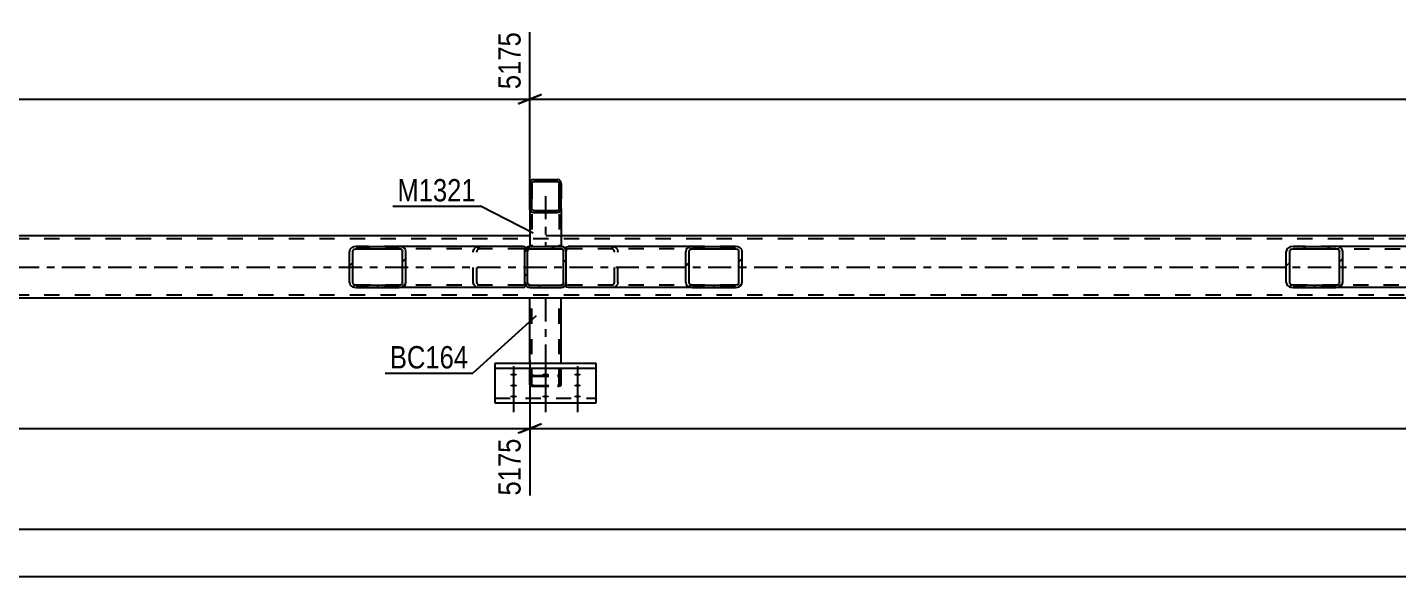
# Model space of a CAD drawing. Header units: millimetres. Extents: x -73 to 768, y -423 to 171.
# Drawn here: x 140.2 to 315.9, y -254.4 to -184 of the extents above; entities that cross this region are included whole.
import ezdxf

# ---------------------------------------------------------------- set-up
doc = ezdxf.new("R2010")
doc.units = ezdxf.units.MM
doc.linetypes.add('DXK_LINE_DOT2', pattern=[3.9198, 1.9599, -1.9599])
doc.linetypes.add('DXK_LINE_DOT3', pattern=[5.9187, 2.979, -0.9799, 0.9799, -0.9799])
doc.styles.add('Arial Narrow', font='ARIALN.TTF', dxfattribs={"height": 0.2})

# ---------------------------------------------------------------- blocks, each defined once
blk = doc.blocks.new('Part-761549890-2636 - 2618')
at = {"color": 2, "linetype": 'Continuous'}
for p, q in [((204.66, -210.71), (44.02, -210.71)), ((444.66, -210.71), (208.66, -210.71)), ((660.86, -218.71), (44.02, -218.71))]:
    blk.add_line(p, q, dxfattribs=at)
at = {"color": 7, "linetype": 'DXK_LINE_DOT2'}
for p, q in [((208.66, -210.71), (204.66, -210.71)), ((665.66, -211.11), (44.02, -211.11)), ((665.66, -218.31), (44.02, -218.31))]:
    blk.add_line(p, q, dxfattribs=at)
at = {"color": 7, "linetype": 'DXK_LINE_DOT3'}
blk.add_line((44.02, -214.71), (665.66, -214.71), dxfattribs=at)
blk = doc.blocks.new('Part-761549890-2717 - 2618')
at = {"linetype": 'Continuous'}
h = blk.add_hatch(dxfattribs=at)
h.set_pattern_fill('', scale=0.7, style=0, pattern_type=0)
h.set_pattern_definition([(45, (231.3437, -217.2981), (-1.57154, 1.57154), [])])
h.paths.add_polyline_path([(231.01, -217.35), (231.34, -217.3), (231.63, -217.16), (231.82, -216.95), (231.89, -216.71), (231.89, -212.71), (231.82, -212.46), (231.63, -212.25), (231.34, -212.12), (231.01, -212.07), (225.51, -212.07), (225.17, -212.12), (224.89, -212.25), (224.69, -212.46), (224.63, -212.71), (224.63, -216.71), (224.69, -216.95), (224.89, -217.16), (225.17, -217.3), (225.51, -217.35)])
h.paths.add_polyline_path([(225.34, -217), (225.2, -216.93), (225.1, -216.83), (225.07, -216.71), (225.07, -212.71), (225.1, -212.58), (225.2, -212.48), (225.34, -212.41), (225.51, -212.39), (231.01, -212.39), (231.18, -212.41), (231.32, -212.48), (231.41, -212.58), (231.45, -212.71), (231.45, -216.71), (231.41, -216.83), (231.32, -216.93), (231.18, -217), (231.01, -217.03), (225.51, -217.03)])
at = {"color": 2, "linetype": 'Continuous'}
for p, q in [((209.3, -212.11), (209.57, -212.07)), ((209.3, -212.11), (209.3, -212.71)), ((225.51, -212.07), (209.57, -212.07)), ((224.69, -212.46), (224.63, -212.71)), ((225.07, -212.71), (225.1, -212.58)), ((225.51, -212.07), (225.17, -212.12)), ((225.34, -212.41), (225.51, -212.39)), ((225.51, -212.07), (231.01, -212.07)), ((225.51, -212.39), (231.01, -212.39)), ((231.34, -212.12), (231.01, -212.07)), ((231.01, -212.39), (231.18, -212.41)), ((231.41, -212.58), (231.45, -212.71)), ((231.89, -212.71), (231.82, -212.46)), ((224.63, -216.71), (224.63, -212.71)), ((225.07, -216.71), (225.07, -212.71)), ((231.45, -216.71), (231.45, -212.71)), ((231.89, -216.71), (231.89, -212.71)), ((209.3, -217.3), (209.3, -216.71)), ((209.3, -217.31), (209.3, -217.3)), ((209.57, -217.35), (209.3, -217.31)), ((225.51, -217.35), (209.57, -217.35)), ((224.63, -216.71), (224.69, -216.95)), ((225.1, -216.83), (225.07, -216.71)), ((225.17, -217.3), (225.51, -217.35)), ((225.51, -217.03), (225.34, -217)), ((225.51, -217.03), (231.01, -217.03)), ((225.51, -217.35), (231.01, -217.35)), ((231.18, -217), (231.01, -217.03)), ((231.01, -217.35), (231.34, -217.3)), ((231.45, -216.71), (231.41, -216.83)), ((231.82, -216.95), (231.89, -216.71))]:
    blk.add_line(p, q, dxfattribs=at)
at = {"color": 7, "linetype": 'DXK_LINE_DOT2'}
for p, q in [((209.3, -212.46), (209.3, -212.11)), ((209.4, -212.41), (209.3, -212.46)), ((209.57, -212.39), (209.4, -212.41)), ((231.01, -212.39), (209.57, -212.39)), ((215.07, -212.07), (215.41, -212.12)), ((215.24, -212.41), (215.07, -212.39)), ((215.51, -212.71), (215.47, -212.58)), ((215.88, -212.46), (215.95, -212.71)), ((231.01, -212.07), (225.51, -212.07)), ((209.3, -217.16), (209.3, -212.71)), ((215.51, -216.71), (215.51, -212.71)), ((215.95, -216.71), (215.95, -212.71)), ((209.3, -216.95), (209.4, -217)), ((209.4, -217), (209.57, -217.03)), ((231.01, -217.03), (209.57, -217.03)), ((215.07, -217.03), (215.24, -217)), ((215.41, -217.3), (215.07, -217.35)), ((215.47, -216.83), (215.51, -216.71)), ((215.95, -216.71), (215.88, -216.95)), ((231.01, -217.35), (225.51, -217.35))]:
    blk.add_line(p, q, dxfattribs=at)
for centre, radius, start, end in [((215.14, -212.8), 0.402, 32.4625, 75.4785), ((215.2, -212.89), 0.803, 32.4625, 75.4785), ((215.14, -216.61), 0.402, 284.5215, 327.5375), ((215.2, -216.52), 0.803, 284.5215, 327.5375)]:
    blk.add_arc(centre, radius, start, end, dxfattribs=at)
at = {"color": 2, "linetype": 'Continuous'}
for centre, radius, start, end in [((225.37, -212.89), 0.803, 104.5215, 147.5375), ((225.44, -212.8), 0.402, 104.5215, 147.5375), ((231.07, -212.8), 0.402, 32.4625, 75.4785), ((231.14, -212.89), 0.803, 32.4625, 75.4785), ((225.37, -216.52), 0.803, 212.4625, 255.4785), ((225.44, -216.61), 0.402, 212.4625, 255.4785), ((231.07, -216.61), 0.402, 284.5215, 327.5375), ((231.14, -216.52), 0.803, 284.5215, 327.5375)]:
    blk.add_arc(centre, radius, start, end, dxfattribs=at)
blk = doc.blocks.new('Bolt-761549890-2709 - 2618')
at = {"linetype": 'Continuous'}
for points in [[(202.56, -228.35), (202.65, -228.35), (202.74, -228.36), (202.82, -228.38), (202.88, -228.4), (202.94, -228.42), (202.98, -228.45), (202.99, -228.48), (202.99, -228.51), (202.98, -228.54), (202.94, -228.57), (202.88, -228.6), (202.82, -228.62), (202.74, -228.64), (202.65, -228.65), (202.56, -228.65), (202.47, -228.65), (202.38, -228.64), (202.3, -228.62), (202.23, -228.6), (202.18, -228.57), (202.14, -228.54), (202.12, -228.51), (202.12, -228.48), (202.14, -228.45), (202.18, -228.42), (202.23, -228.4), (202.3, -228.38), (202.38, -228.36), (202.47, -228.35)], [(206.66, -228.35), (206.75, -228.35), (206.84, -228.36), (206.92, -228.38), (206.98, -228.4), (207.04, -228.42), (207.08, -228.45), (207.09, -228.48), (207.09, -228.51), (207.08, -228.54), (207.04, -228.57), (206.98, -228.6), (206.92, -228.62), (206.84, -228.64), (206.75, -228.65), (206.66, -228.65), (206.57, -228.65), (206.48, -228.64), (206.4, -228.62), (206.33, -228.6), (206.28, -228.57), (206.24, -228.54), (206.22, -228.51), (206.22, -228.48), (206.24, -228.45), (206.28, -228.42), (206.33, -228.4), (206.4, -228.38), (206.48, -228.36), (206.57, -228.35)], [(210.76, -228.35), (210.85, -228.35), (210.94, -228.36), (211.02, -228.38), (211.08, -228.4), (211.14, -228.42), (211.18, -228.45), (211.19, -228.48), (211.19, -228.51), (211.18, -228.54), (211.14, -228.57), (211.08, -228.6), (211.02, -228.62), (210.94, -228.64), (210.85, -228.65), (210.76, -228.65), (210.67, -228.65), (210.58, -228.64), (210.5, -228.62), (210.43, -228.6), (210.38, -228.57), (210.34, -228.54), (210.32, -228.51), (210.32, -228.48), (210.34, -228.45), (210.38, -228.42), (210.43, -228.4), (210.5, -228.38), (210.58, -228.36), (210.67, -228.35)], [(202.56, -229.75), (202.65, -229.75), (202.74, -229.76), (202.82, -229.78), (202.88, -229.8), (202.94, -229.83), (202.98, -229.85), (202.99, -229.88), (202.99, -229.92), (202.98, -229.95), (202.94, -229.98), (202.88, -230), (202.82, -230.02), (202.74, -230.04), (202.65, -230.05), (202.56, -230.05), (202.47, -230.05), (202.38, -230.04), (202.3, -230.02), (202.23, -230), (202.18, -229.98), (202.14, -229.95), (202.12, -229.92), (202.12, -229.88), (202.14, -229.85), (202.18, -229.83), (202.23, -229.8), (202.3, -229.78), (202.38, -229.76), (202.47, -229.75)], [(210.76, -229.75), (210.85, -229.75), (210.94, -229.76), (211.02, -229.78), (211.08, -229.8), (211.14, -229.83), (211.18, -229.85), (211.19, -229.88), (211.19, -229.92), (211.18, -229.95), (211.14, -229.98), (211.08, -230), (211.02, -230.02), (210.94, -230.04), (210.85, -230.05), (210.76, -230.05), (210.67, -230.05), (210.58, -230.04), (210.5, -230.02), (210.43, -230), (210.38, -229.98), (210.34, -229.95), (210.32, -229.92), (210.32, -229.88), (210.34, -229.85), (210.38, -229.83), (210.43, -229.8), (210.5, -229.78), (210.58, -229.76), (210.67, -229.75)], [(202.56, -231.15), (202.65, -231.16), (202.74, -231.17), (202.82, -231.18), (202.88, -231.2), (202.94, -231.23), (202.98, -231.26), (202.99, -231.29), (202.99, -231.32), (202.98, -231.35), (202.94, -231.38), (202.88, -231.4), (202.82, -231.42), (202.74, -231.44), (202.65, -231.45), (202.56, -231.45), (202.47, -231.45), (202.38, -231.44), (202.3, -231.42), (202.23, -231.4), (202.18, -231.38), (202.14, -231.35), (202.12, -231.32), (202.12, -231.29), (202.14, -231.26), (202.18, -231.23), (202.23, -231.2), (202.3, -231.18), (202.38, -231.17), (202.47, -231.16)], [(206.66, -231.15), (206.75, -231.16), (206.84, -231.17), (206.92, -231.18), (206.98, -231.2), (207.04, -231.23), (207.08, -231.26), (207.09, -231.29), (207.09, -231.32), (207.08, -231.35), (207.04, -231.38), (206.98, -231.4), (206.92, -231.42), (206.84, -231.44), (206.75, -231.45), (206.66, -231.45), (206.57, -231.45), (206.48, -231.44), (206.4, -231.42), (206.33, -231.4), (206.28, -231.38), (206.24, -231.35), (206.22, -231.32), (206.22, -231.29), (206.24, -231.26), (206.28, -231.23), (206.33, -231.2), (206.4, -231.18), (206.48, -231.17), (206.57, -231.16)], [(210.76, -231.15), (210.85, -231.16), (210.94, -231.17), (211.02, -231.18), (211.08, -231.2), (211.14, -231.23), (211.18, -231.26), (211.19, -231.29), (211.19, -231.32), (211.18, -231.35), (211.14, -231.38), (211.08, -231.4), (211.02, -231.42), (210.94, -231.44), (210.85, -231.45), (210.76, -231.45), (210.67, -231.45), (210.58, -231.44), (210.5, -231.42), (210.43, -231.4), (210.38, -231.38), (210.34, -231.35), (210.32, -231.32), (210.32, -231.29), (210.34, -231.26), (210.38, -231.23), (210.43, -231.2), (210.5, -231.18), (210.58, -231.17), (210.67, -231.16)]]:
    blk.add_hatch(color=1, dxfattribs=at).paths.add_polyline_path(points)
at = {"color": 1, "linetype": 'Continuous'}
for p, q in [((202.56, -227.41), (202.56, -230.53)), ((206.66, -227.41), (206.66, -230.53)), ((210.76, -227.41), (210.76, -230.53)), ((202.56, -228.81), (202.56, -231.93)), ((202.56, -230.21), (202.56, -233.33)), ((206.66, -230.21), (206.66, -233.33)), ((210.76, -228.81), (210.76, -231.93)), ((210.76, -230.21), (210.76, -233.33))]:
    blk.add_line(p, q, dxfattribs=at)
blk = doc.blocks.new('Part-761549890-2726 - 2618')
at = {"linetype": 'Continuous'}
h = blk.add_hatch(dxfattribs=at)
h.set_pattern_fill('', scale=0.7, style=0, pattern_type=0)
h.set_pattern_definition([(45, (208.9022, -217.2981), (-1.57154, 1.57154), [])])
h.paths.add_polyline_path([(208.66, -217.35), (208.9, -217.3), (209.11, -217.16), (209.25, -216.95), (209.3, -216.71), (209.3, -212.71), (209.25, -212.46), (209.11, -212.25), (208.9, -212.12), (208.66, -212.07), (204.66, -212.07), (204.41, -212.12), (204.2, -212.25), (204.07, -212.46), (204.02, -212.71), (204.02, -216.71), (204.07, -216.95), (204.2, -217.16), (204.41, -217.3), (204.66, -217.35)])
h.paths.add_polyline_path([(204.53, -217), (204.43, -216.93), (204.36, -216.83), (204.34, -216.71), (204.34, -212.71), (204.36, -212.58), (204.43, -212.48), (204.53, -212.41), (204.66, -212.39), (208.66, -212.39), (208.78, -212.41), (208.88, -212.48), (208.95, -212.58), (208.98, -212.71), (208.98, -216.71), (208.95, -216.83), (208.88, -216.93), (208.78, -217), (208.66, -217.03), (204.66, -217.03)])
at = {"color": 7, "linetype": 'DXK_LINE_DOT2'}
for p, q in [((204.02, -212.71), (204.07, -212.46)), ((204.36, -212.58), (204.34, -212.71)), ((204.41, -212.12), (204.66, -212.07)), ((204.66, -212.39), (204.53, -212.41)), ((208.66, -212.07), (204.66, -212.07)), ((204.66, -212.39), (208.66, -212.39)), ((208.66, -212.07), (208.9, -212.12)), ((208.78, -212.41), (208.66, -212.39)), ((208.98, -212.71), (208.95, -212.58)), ((209.25, -212.46), (209.3, -212.71)), ((204.02, -216.71), (204.02, -212.71)), ((204.34, -216.71), (204.34, -212.71)), ((208.98, -216.71), (208.98, -212.71)), ((209.3, -216.71), (209.3, -212.71)), ((204.07, -216.95), (204.02, -216.71)), ((204.34, -216.71), (204.36, -216.83)), ((204.66, -217.35), (204.41, -217.3)), ((204.53, -217), (204.66, -217.03)), ((204.66, -217.03), (208.66, -217.03)), ((204.66, -217.35), (208.66, -217.35)), ((208.66, -217.03), (208.78, -217)), ((208.9, -217.3), (208.66, -217.35)), ((208.95, -216.83), (208.98, -216.71)), ((209.3, -216.71), (209.25, -216.95))]:
    blk.add_line(p, q, dxfattribs=at)
at = {"color": 2, "linetype": 'Continuous'}
for p, q in [((204.07, -212.46), (204.02, -212.71)), ((204.34, -212.71), (204.36, -212.58)), ((204.66, -212.07), (204.41, -212.12)), ((204.53, -212.41), (204.66, -212.39)), ((204.66, -212.07), (208.66, -212.07)), ((204.66, -212.39), (208.66, -212.39)), ((208.9, -212.12), (208.66, -212.07)), ((208.66, -212.39), (208.78, -212.41)), ((208.95, -212.58), (208.98, -212.71)), ((209.3, -212.71), (209.25, -212.46)), ((204.02, -216.71), (204.02, -212.71)), ((204.34, -216.71), (204.34, -212.71)), ((208.98, -216.71), (208.98, -212.71)), ((209.3, -216.71), (209.3, -212.71)), ((204.02, -216.71), (204.07, -216.95)), ((204.36, -216.83), (204.34, -216.71)), ((204.41, -217.3), (204.66, -217.35)), ((204.66, -217.03), (204.53, -217)), ((204.66, -217.03), (208.66, -217.03)), ((204.66, -217.35), (208.66, -217.35)), ((208.78, -217), (208.66, -217.03)), ((208.66, -217.35), (208.9, -217.3)), ((208.98, -216.71), (208.95, -216.83)), ((209.25, -216.95), (209.3, -216.71))]:
    blk.add_line(p, q, dxfattribs=at)
at = {"color": 7, "linetype": 'DXK_LINE_DOT2'}
for centre, radius, start, end in [((204.66, -212.71), 0.64, 112.5, 157.5), ((204.66, -212.71), 0.32, 112.5, 157.5), ((208.66, -212.71), 0.32, 22.5, 67.5), ((208.66, -212.71), 0.64, 22.5, 67.5), ((204.66, -216.71), 0.64, 202.5, 247.5), ((204.66, -216.71), 0.32, 202.5, 247.5), ((208.66, -216.71), 0.32, 292.5, 337.5), ((208.66, -216.71), 0.64, 292.5, 337.5)]:
    blk.add_arc(centre, radius, start, end, dxfattribs=at)
at = {"color": 2, "linetype": 'Continuous'}
for centre, radius, start, end in [((204.66, -212.71), 0.64, 112.5, 157.5), ((204.66, -212.71), 0.32, 112.5, 157.5), ((208.66, -212.71), 0.32, 22.5, 67.5), ((208.66, -212.71), 0.64, 22.5, 67.5), ((204.66, -216.71), 0.64, 202.5, 247.5), ((204.66, -216.71), 0.32, 202.5, 247.5), ((208.66, -216.71), 0.32, 292.5, 337.5), ((208.66, -216.71), 0.64, 292.5, 337.5)]:
    blk.add_arc(centre, radius, start, end, dxfattribs=at)
blk = doc.blocks.new('Part-761549890-2735 - 2618')
at = {"linetype": 'Continuous'}
h = blk.add_hatch(dxfattribs=at)
h.set_pattern_fill('', scale=0.7, style=0, pattern_type=0)
h.set_pattern_definition([(45, (208.3602, -207.6828), (-1.57154, 1.57154), [])])
h.paths.add_polyline_path([(208.18, -207.72), (208.36, -207.68), (208.52, -207.57), (208.62, -207.41), (208.66, -207.22), (208.66, -204.01), (208.62, -203.81), (208.52, -203.65), (208.36, -203.54), (208.18, -203.5), (205.14, -203.5), (204.95, -203.54), (204.8, -203.65), (204.69, -203.81), (204.66, -204.01), (204.66, -207.22), (204.69, -207.41), (204.8, -207.57), (204.95, -207.68), (205.14, -207.72)])
h.paths.add_polyline_path([(205.04, -207.45), (204.97, -207.39), (204.91, -207.31), (204.9, -207.22), (204.9, -204.01), (204.91, -203.91), (204.97, -203.83), (205.04, -203.77), (205.14, -203.76), (208.18, -203.76), (208.27, -203.77), (208.35, -203.83), (208.4, -203.91), (208.42, -204.01), (208.42, -207.22), (208.4, -207.31), (208.35, -207.39), (208.27, -207.45), (208.18, -207.47), (205.14, -207.47)])
at = {"color": 2, "linetype": 'Continuous'}
for p, q in [((204.69, -203.81), (204.66, -204.01)), ((204.91, -203.91), (204.97, -203.83)), ((205.14, -203.5), (204.95, -203.54)), ((204.97, -203.83), (205.04, -203.77)), ((205.04, -203.77), (205.14, -203.76)), ((205.14, -203.5), (208.18, -203.5)), ((205.14, -203.76), (208.18, -203.76)), ((208.36, -203.54), (208.18, -203.5)), ((208.18, -203.76), (208.27, -203.77)), ((208.27, -203.77), (208.35, -203.83)), ((208.35, -203.83), (208.4, -203.91)), ((208.66, -204.01), (208.62, -203.81)), ((204.66, -207.22), (204.66, -204.01)), ((204.9, -204.01), (204.91, -203.91)), ((204.9, -207.22), (204.9, -204.01)), ((208.4, -203.91), (208.42, -204.01)), ((208.42, -207.22), (208.42, -204.01)), ((208.66, -207.22), (208.66, -204.01)), ((204.66, -207.22), (204.66, -212.07)), ((204.66, -207.22), (204.69, -207.41)), ((204.91, -207.31), (204.9, -207.22)), ((204.97, -207.39), (204.91, -207.31)), ((208.4, -207.31), (208.35, -207.39)), ((208.42, -207.22), (208.4, -207.31)), ((208.62, -207.41), (208.66, -207.22)), ((208.66, -207.22), (208.66, -212.07)), ((204.95, -207.68), (205.14, -207.72)), ((205.04, -207.45), (204.97, -207.39)), ((205.14, -207.47), (205.04, -207.45)), ((205.14, -207.47), (208.18, -207.47)), ((205.14, -207.72), (208.18, -207.72)), ((208.27, -207.45), (208.18, -207.47)), ((208.18, -207.72), (208.36, -207.68)), ((208.35, -207.39), (208.27, -207.45))]:
    blk.add_line(p, q, dxfattribs=at)
at = {"color": 7, "linetype": 'DXK_LINE_DOT2'}
for p, q in [((204.66, -204.01), (204.66, -207.22)), ((204.9, -204.01), (204.9, -212.07)), ((208.42, -204.01), (208.42, -212.07)), ((208.66, -204.01), (208.66, -207.22)), ((208.66, -210.71), (204.66, -210.71)), ((208.66, -212.07), (204.66, -212.07))]:
    blk.add_line(p, q, dxfattribs=at)
at = {"color": 7, "linetype": 'DXK_LINE_DOT3'}
blk.add_line((206.66, -205.61), (206.66, -212.07), dxfattribs=at)
at = {"color": 2, "linetype": 'Continuous'}
for centre, start, end in [((205.15, -203.99), 114.0542, 158.9968), ((208.16, -203.99), 21.0032, 65.9458), ((205.15, -207.23), 201.0032, 245.9458), ((208.16, -207.23), 294.0542, 338.9968)]:
    blk.add_arc(centre, 0.494, start, end, dxfattribs=at)
blk = doc.blocks.new('Part-761549890-2761 - 2618')
at = {"color": 2, "linetype": 'Continuous'}
for p, q in [((204.66, -227.08), (204.66, -218.71)), ((208.66, -227.08), (208.66, -218.71))]:
    blk.add_line(p, q, dxfattribs=at)
at = {"color": 7, "linetype": 'DXK_LINE_DOT2'}
for p, q in [((208.66, -218.71), (204.66, -218.71)), ((204.9, -229.82), (204.9, -218.71)), ((208.42, -229.82), (208.42, -218.71)), ((204.66, -229.82), (204.66, -227.08)), ((208.66, -229.82), (208.66, -227.08)), ((204.69, -228.72), (204.66, -228.78)), ((204.66, -229.82), (204.69, -229.88)), ((204.8, -228.66), (204.69, -228.72)), ((204.69, -229.88), (204.8, -229.94)), ((204.95, -228.63), (204.8, -228.66)), ((204.8, -229.94), (204.95, -229.97)), ((204.9, -228.78), (204.91, -228.75)), ((204.91, -229.85), (204.9, -229.82)), ((204.91, -228.75), (204.97, -228.72)), ((204.97, -229.88), (204.91, -229.85)), ((205.14, -228.62), (204.95, -228.63)), ((204.95, -229.97), (205.14, -229.98)), ((204.97, -228.72), (205.04, -228.7)), ((205.04, -229.89), (204.97, -229.88)), ((205.04, -228.7), (205.14, -228.7)), ((205.14, -229.9), (205.04, -229.89)), ((205.14, -228.62), (208.18, -228.62)), ((205.14, -228.7), (208.18, -228.7)), ((205.14, -229.9), (208.18, -229.9)), ((205.14, -229.98), (208.18, -229.98)), ((208.36, -228.63), (208.18, -228.62)), ((208.18, -228.7), (208.27, -228.7)), ((208.27, -229.89), (208.18, -229.9)), ((208.18, -229.98), (208.36, -229.97)), ((208.27, -228.7), (208.35, -228.72)), ((208.35, -229.88), (208.27, -229.89)), ((208.35, -228.72), (208.4, -228.75)), ((208.4, -229.85), (208.35, -229.88)), ((208.52, -228.66), (208.36, -228.63)), ((208.36, -229.97), (208.52, -229.94)), ((208.4, -228.75), (208.42, -228.78)), ((208.42, -229.82), (208.4, -229.85)), ((208.62, -228.72), (208.52, -228.66)), ((208.52, -229.94), (208.62, -229.88)), ((208.66, -228.78), (208.62, -228.72)), ((208.62, -229.88), (208.66, -229.82))]:
    blk.add_line(p, q, dxfattribs=at)
at = {"color": 7, "linetype": 'DXK_LINE_DOT3'}
blk.add_line((206.66, -218.71), (206.66, -229.3), dxfattribs=at)
blk = doc.blocks.new('Part-761549890-2743 - 2618')
at = {"linetype": 'Continuous'}
h = blk.add_hatch(dxfattribs=at)
h.set_pattern_fill('', scale=0.7, style=0, pattern_type=0)
h.set_pattern_definition([(45, (188.2108, -217.2981), (-1.57154, 1.57154), [])])
h.paths.add_polyline_path([(187.87, -217.35), (188.21, -217.3), (188.5, -217.16), (188.69, -216.95), (188.75, -216.71), (188.75, -212.71), (188.69, -212.46), (188.5, -212.25), (188.21, -212.12), (187.87, -212.07), (182.38, -212.07), (182.05, -212.12), (181.76, -212.25), (181.57, -212.46), (181.51, -212.71), (181.51, -216.71), (181.57, -216.95), (181.76, -217.16), (182.05, -217.3), (182.38, -217.35)])
h.paths.add_polyline_path([(182.22, -217), (182.07, -216.93), (181.98, -216.83), (181.94, -216.71), (181.94, -212.71), (181.98, -212.58), (182.07, -212.48), (182.22, -212.41), (182.38, -212.39), (187.87, -212.39), (188.04, -212.41), (188.19, -212.48), (188.28, -212.58), (188.31, -212.71), (188.31, -216.71), (188.28, -216.83), (188.19, -216.93), (188.04, -217), (187.87, -217.03), (182.38, -217.03)])
at = {"color": 2, "linetype": 'Continuous'}
for p, q in [((181.57, -212.46), (181.51, -212.71)), ((181.94, -212.71), (181.98, -212.58)), ((182.38, -212.07), (182.05, -212.12)), ((182.22, -212.41), (182.38, -212.39)), ((182.38, -212.07), (187.87, -212.07)), ((182.38, -212.39), (187.87, -212.39)), ((203.76, -212.07), (187.87, -212.07)), ((188.21, -212.12), (187.87, -212.07)), ((187.87, -212.39), (188.04, -212.41)), ((188.28, -212.58), (188.31, -212.71)), ((188.75, -212.71), (188.69, -212.46)), ((203.76, -212.07), (204.02, -212.1)), ((204.02, -212.1), (204.02, -212.12)), ((204.02, -212.12), (204.02, -212.25)), ((204.02, -212.25), (204.02, -212.71)), ((181.51, -216.71), (181.51, -212.71)), ((181.94, -216.71), (181.94, -212.71)), ((188.31, -216.71), (188.31, -212.71)), ((188.75, -216.71), (188.75, -212.71)), ((181.51, -216.71), (181.57, -216.95)), ((181.98, -216.83), (181.94, -216.71)), ((182.05, -217.3), (182.38, -217.35)), ((182.38, -217.03), (182.22, -217)), ((182.38, -217.03), (187.87, -217.03)), ((182.38, -217.35), (187.87, -217.35)), ((188.04, -217), (187.87, -217.03)), ((187.87, -217.35), (188.21, -217.3)), ((203.76, -217.35), (187.87, -217.35)), ((188.31, -216.71), (188.28, -216.83)), ((188.69, -216.95), (188.75, -216.71)), ((203.76, -217.35), (204.02, -217.31)), ((204.02, -217.31), (204.02, -216.71))]:
    blk.add_line(p, q, dxfattribs=at)
at = {"color": 7, "linetype": 'DXK_LINE_DOT2'}
for p, q in [((187.87, -212.07), (182.38, -212.07)), ((203.76, -212.39), (182.38, -212.39)), ((197.39, -212.71), (197.46, -212.46)), ((197.86, -212.58), (197.83, -212.71)), ((197.93, -212.12), (198.27, -212.07)), ((198.27, -212.39), (198.1, -212.41)), ((203.93, -212.41), (203.76, -212.39)), ((204.02, -212.45), (203.93, -212.41)), ((204.02, -212.1), (204.02, -212.1)), ((204.02, -212.25), (204.02, -212.45)), ((204.02, -216.71), (204.02, -212.46)), ((197.39, -216.71), (197.39, -212.71)), ((197.83, -216.71), (197.83, -212.71)), ((203.76, -217.03), (182.38, -217.03)), ((187.87, -217.35), (182.38, -217.35)), ((197.46, -216.95), (197.39, -216.71)), ((197.83, -216.71), (197.86, -216.83)), ((198.27, -217.35), (197.93, -217.3)), ((198.1, -217), (198.27, -217.03)), ((203.76, -217.03), (203.93, -217)), ((203.93, -217), (204.02, -216.96))]:
    blk.add_line(p, q, dxfattribs=at)
at = {"color": 2, "linetype": 'Continuous'}
for centre, radius, start, end in [((182.25, -212.89), 0.802, 104.5547, 147.5896), ((182.32, -212.8), 0.401, 104.5547, 147.5896), ((187.94, -212.8), 0.401, 32.4104, 75.4453), ((188.01, -212.89), 0.802, 32.4104, 75.4453), ((182.25, -216.52), 0.802, 212.4104, 255.4453), ((182.32, -216.61), 0.401, 212.4104, 255.4453), ((187.94, -216.61), 0.401, 284.5547, 327.5896), ((188.01, -216.52), 0.802, 284.5547, 327.5896)]:
    blk.add_arc(centre, radius, start, end, dxfattribs=at)
at = {"color": 7, "linetype": 'DXK_LINE_DOT2'}
for centre, radius, start, end in [((198.13, -212.89), 0.802, 104.5547, 147.5896), ((198.2, -212.8), 0.401, 104.5547, 147.5896), ((198.13, -216.52), 0.802, 212.4104, 255.4453), ((198.2, -216.61), 0.401, 212.4104, 255.4453)]:
    blk.add_arc(centre, radius, start, end, dxfattribs=at)
blk = doc.blocks.new('Part-761549890-2744 - 2618')
at = {"linetype": 'Continuous'}
h = blk.add_hatch(dxfattribs=at)
h.set_pattern_fill('', scale=0.7, style=0, pattern_type=0)
h.set_pattern_definition([(45, (308.3776, -217.2981), (-1.57154, 1.57154), [])])
h.paths.add_polyline_path([(308.04, -217.35), (308.38, -217.3), (308.66, -217.16), (308.85, -216.95), (308.92, -216.71), (308.92, -212.71), (308.85, -212.46), (308.66, -212.25), (308.38, -212.12), (308.04, -212.07), (302.55, -212.07), (302.21, -212.12), (301.92, -212.25), (301.73, -212.46), (301.67, -212.71), (301.67, -216.71), (301.73, -216.95), (301.92, -217.16), (302.21, -217.3), (302.55, -217.35)])
h.paths.add_polyline_path([(302.38, -217), (302.24, -216.93), (302.14, -216.83), (302.11, -216.71), (302.11, -212.71), (302.14, -212.58), (302.24, -212.48), (302.38, -212.41), (302.55, -212.39), (308.04, -212.39), (308.21, -212.41), (308.35, -212.48), (308.45, -212.58), (308.48, -212.71), (308.48, -216.71), (308.45, -216.83), (308.35, -216.93), (308.21, -217), (308.04, -217.03), (302.55, -217.03)])
at = {"color": 2, "linetype": 'Continuous'}
for p, q in [((301.73, -212.46), (301.67, -212.71)), ((302.11, -212.71), (302.14, -212.58)), ((302.55, -212.07), (302.21, -212.12)), ((302.38, -212.41), (302.55, -212.39)), ((302.55, -212.07), (308.04, -212.07)), ((302.55, -212.39), (308.04, -212.39)), ((323.95, -212.07), (308.04, -212.07)), ((308.38, -212.12), (308.04, -212.07)), ((308.04, -212.39), (308.21, -212.41)), ((308.45, -212.58), (308.48, -212.71)), ((308.92, -212.71), (308.85, -212.46)), ((323.95, -212.07), (324.02, -212.08)), ((324.02, -212.08), (324.02, -212.12)), ((324.02, -212.12), (324.02, -212.25)), ((324.02, -212.25), (324.02, -212.71)), ((301.67, -216.71), (301.67, -212.71)), ((302.11, -216.71), (302.11, -212.71)), ((308.48, -216.71), (308.48, -212.71)), ((308.92, -216.71), (308.92, -212.71)), ((301.67, -216.71), (301.73, -216.95)), ((302.14, -216.83), (302.11, -216.71)), ((302.21, -217.3), (302.55, -217.35)), ((302.55, -217.03), (302.38, -217)), ((302.55, -217.03), (308.04, -217.03)), ((302.55, -217.35), (308.04, -217.35)), ((308.21, -217), (308.04, -217.03)), ((308.04, -217.35), (308.38, -217.3)), ((323.95, -217.35), (308.04, -217.35)), ((308.48, -216.71), (308.45, -216.83)), ((308.85, -216.95), (308.92, -216.71)), ((323.95, -217.35), (324.02, -217.34)), ((324.02, -217.34), (324.02, -216.71))]:
    blk.add_line(p, q, dxfattribs=at)
at = {"color": 7, "linetype": 'DXK_LINE_DOT2'}
for p, q in [((308.04, -212.07), (302.55, -212.07)), ((302.55, -212.39), (323.95, -212.39)), ((317.58, -212.71), (317.65, -212.46)), ((318.05, -212.58), (318.02, -212.71)), ((318.12, -212.12), (318.46, -212.07)), ((318.46, -212.39), (318.29, -212.41)), ((323.95, -212.39), (324.02, -212.4)), ((324.02, -212.08), (324.02, -212.08)), ((324.02, -212.25), (324.02, -212.4)), ((324.02, -216.71), (324.02, -212.46)), ((317.58, -216.71), (317.58, -212.71)), ((318.02, -216.71), (318.02, -212.71)), ((323.95, -217.03), (302.55, -217.03)), ((308.04, -217.35), (302.55, -217.35)), ((317.65, -216.95), (317.58, -216.71)), ((318.02, -216.71), (318.05, -216.83)), ((318.46, -217.35), (318.12, -217.3)), ((318.29, -217), (318.46, -217.03)), ((323.95, -217.03), (324.02, -217.02))]:
    blk.add_line(p, q, dxfattribs=at)
at = {"color": 2, "linetype": 'Continuous'}
for centre, radius, start, end in [((302.41, -212.89), 0.802, 104.5381, 147.5635), ((302.48, -212.8), 0.401, 104.5381, 147.5635), ((308.11, -212.8), 0.401, 32.4365, 75.4619), ((308.18, -212.89), 0.802, 32.4365, 75.4619), ((302.41, -216.52), 0.802, 212.4365, 255.4619), ((302.48, -216.61), 0.401, 212.4365, 255.4619), ((308.11, -216.61), 0.401, 284.5381, 327.5635), ((308.18, -216.52), 0.802, 284.5381, 327.5635)]:
    blk.add_arc(centre, radius, start, end, dxfattribs=at)
at = {"color": 7, "linetype": 'DXK_LINE_DOT2'}
for centre, radius, start, end in [((318.32, -212.89), 0.802, 104.5381, 147.5635), ((318.39, -212.8), 0.401, 104.5381, 147.5635), ((318.32, -216.52), 0.802, 212.4365, 255.4619), ((318.39, -216.61), 0.401, 212.4365, 255.4619)]:
    blk.add_arc(centre, radius, start, end, dxfattribs=at)
blk = doc.blocks.new('Part-761549890-2786 - 2618')
at = {"color": 2, "linetype": 'Continuous'}
for p, q in [((213.16, -227.08), (200.16, -227.08)), ((200.16, -227.08), (200.16, -232.12)), ((200.16, -227.68), (213.16, -227.68)), ((213.16, -232.12), (213.16, -227.08)), ((200.16, -232.12), (213.16, -232.12))]:
    blk.add_line(p, q, dxfattribs=at)
at = {"color": 7, "linetype": 'DXK_LINE_DOT2'}
blk.add_line((200.16, -231.52), (213.16, -231.52), dxfattribs=at)
blk = doc.blocks.new('StraightDimension-761549890-2945 - 2618')
at = {"color": 7, "linetype": 'Continuous'}
for p, q in [((204.66, -226.62), (204.66, -244)), ((206.16, -234.79), (203.16, -235.99)), ((204.66, -235.39), (444.66, -235.39))]:
    blk.add_line(p, q, dxfattribs=at)
blk = doc.blocks.new('StraightDimension-761549890-2955 - 2618')
at = {"color": 7, "linetype": 'Continuous'}
for p, q in [((204.66, -226.62), (204.66, -244)), ((-0.88, -235.39), (204.66, -235.39)), ((203.16, -235.99), (206.16, -234.79))]:
    blk.add_line(p, q, dxfattribs=at)
at = {"color": 0, "linetype": 'Continuous'}
blk.add_wipeout([(204.06, -236.09), (199.86, -236.09), (199.86, -244.6), (204.06, -244.6)], dxfattribs=at)
at = {"color": 3, "linetype": 'Continuous', "style": 'Arial Narrow'}
blk.add_text('5175', height=2.863, rotation=90.0002, dxfattribs=at).set_placement((203.46, -244))
blk = doc.blocks.new('StraightDimension-761549890-12569 - 2618')
at = {"color": 7, "linetype": 'Continuous'}
blk.add_line((-0.88, -248.33), (665.66, -248.33), dxfattribs=at)
blk = doc.blocks.new('StraightDimension-761549890-14179 - 2618')
at = {"color": 7, "linetype": 'Continuous'}
blk.add_line((-1.88, -254.39), (666.66, -254.39), dxfattribs=at)
blk = doc.blocks.new('StraightDimension-761549890-14191 - 2618')
at = {"color": 7, "linetype": 'Continuous'}
for p, q in [((204.66, -207.36), (204.66, -184.6)), ((206.16, -192.61), (203.16, -193.81)), ((204.66, -193.21), (444.66, -193.21))]:
    blk.add_line(p, q, dxfattribs=at)
blk = doc.blocks.new('StraightDimension-761549890-14192 - 2618')
at = {"color": 7, "linetype": 'Continuous'}
for p, q in [((204.66, -207.36), (204.66, -184.6)), ((-0.88, -193.21), (204.66, -193.21)), ((203.16, -193.81), (206.16, -192.61))]:
    blk.add_line(p, q, dxfattribs=at)
at = {"color": 0, "linetype": 'Continuous'}
blk.add_wipeout([(204.06, -184), (199.86, -184), (199.86, -192.51), (204.06, -192.51)], dxfattribs=at)
at = {"color": 3, "linetype": 'Continuous', "style": 'Arial Narrow'}
blk.add_text('5175', height=2.863, rotation=90.0002, dxfattribs=at).set_placement((203.46, -191.91))
blk = doc.blocks.new('Mark-761549890-2757 - 2618')
at = {"color": 0}
blk.add_wipeout([(196.74, -227.71), (196.74, -224.71), (186.69, -224.71), (186.69, -227.71)], dxfattribs=at)
blk.add_wipeout([(196.74, -227.71), (196.74, -224.71), (186.69, -224.71), (186.69, -227.71)], dxfattribs=at)
at = {"color": 30, "linetype": 'Continuous'}
for p in [(205.47, -220.97), (186.09, -228.31)]:
    blk.add_line(p, (197.34, -228.31), dxfattribs=at)
at = {"color": 3, "style": 'Arial Narrow'}
blk.add_text('BC164', height=2.863, dxfattribs=at).set_placement((186.69, -227.71))
blk = doc.blocks.new('Mark-761549890-2731 - 2618')
at = {"color": 0}
blk.add_wipeout([(197.71, -206.3), (197.71, -203.3), (187.66, -203.3), (187.66, -206.3)], dxfattribs=at)
blk.add_wipeout([(197.71, -206.3), (197.71, -203.3), (187.66, -203.3), (187.66, -206.3)], dxfattribs=at)
at = {"color": 30, "linetype": 'Continuous'}
for p in [(187.06, -206.9), (205.05, -210.35)]:
    blk.add_line(p, (198.31, -206.9), dxfattribs=at)
at = {"color": 3, "style": 'Arial Narrow'}
blk.add_text('M1321', height=2.863, dxfattribs=at).set_placement((187.66, -206.3))

msp = doc.modelspace()

# ---------------------------------------------------------------- block references
for name in ['Part-761549890-2735 - 2618', 'Part-761549890-2636 - 2618', 'Part-761549890-2743 - 2618', 'Part-761549890-2726 - 2618', 'Part-761549890-2717 - 2618', 'Part-761549890-2744 - 2618', 'Part-761549890-2761 - 2618', 'Part-761549890-2786 - 2618', 'Bolt-761549890-2709 - 2618']:
    msp.add_blockref(name, (0, 0))

# ---------------------------------------------------------------- next in the draw order: block references
for name in ['StraightDimension-761549890-14191 - 2618', 'StraightDimension-761549890-2945 - 2618']:
    msp.add_blockref(name, (0, 0))

# ---------------------------------------------------------------- next in the draw order: block references
for name in ['StraightDimension-761549890-14192 - 2618', 'StraightDimension-761549890-2955 - 2618']:
    msp.add_blockref(name, (0, 0))

# ---------------------------------------------------------------- next in the draw order: block references
for name in ['Mark-761549890-2731 - 2618', 'StraightDimension-761549890-12569 - 2618']:
    msp.add_blockref(name, (0, 0))

# ---------------------------------------------------------------- next in the draw order: block references
msp.add_blockref('StraightDimension-761549890-14179 - 2618', (0, 0))

# ---------------------------------------------------------------- next in the draw order: block references
msp.add_blockref('Mark-761549890-2757 - 2618', (0, 0))

doc.saveas('drawing.dxf')
